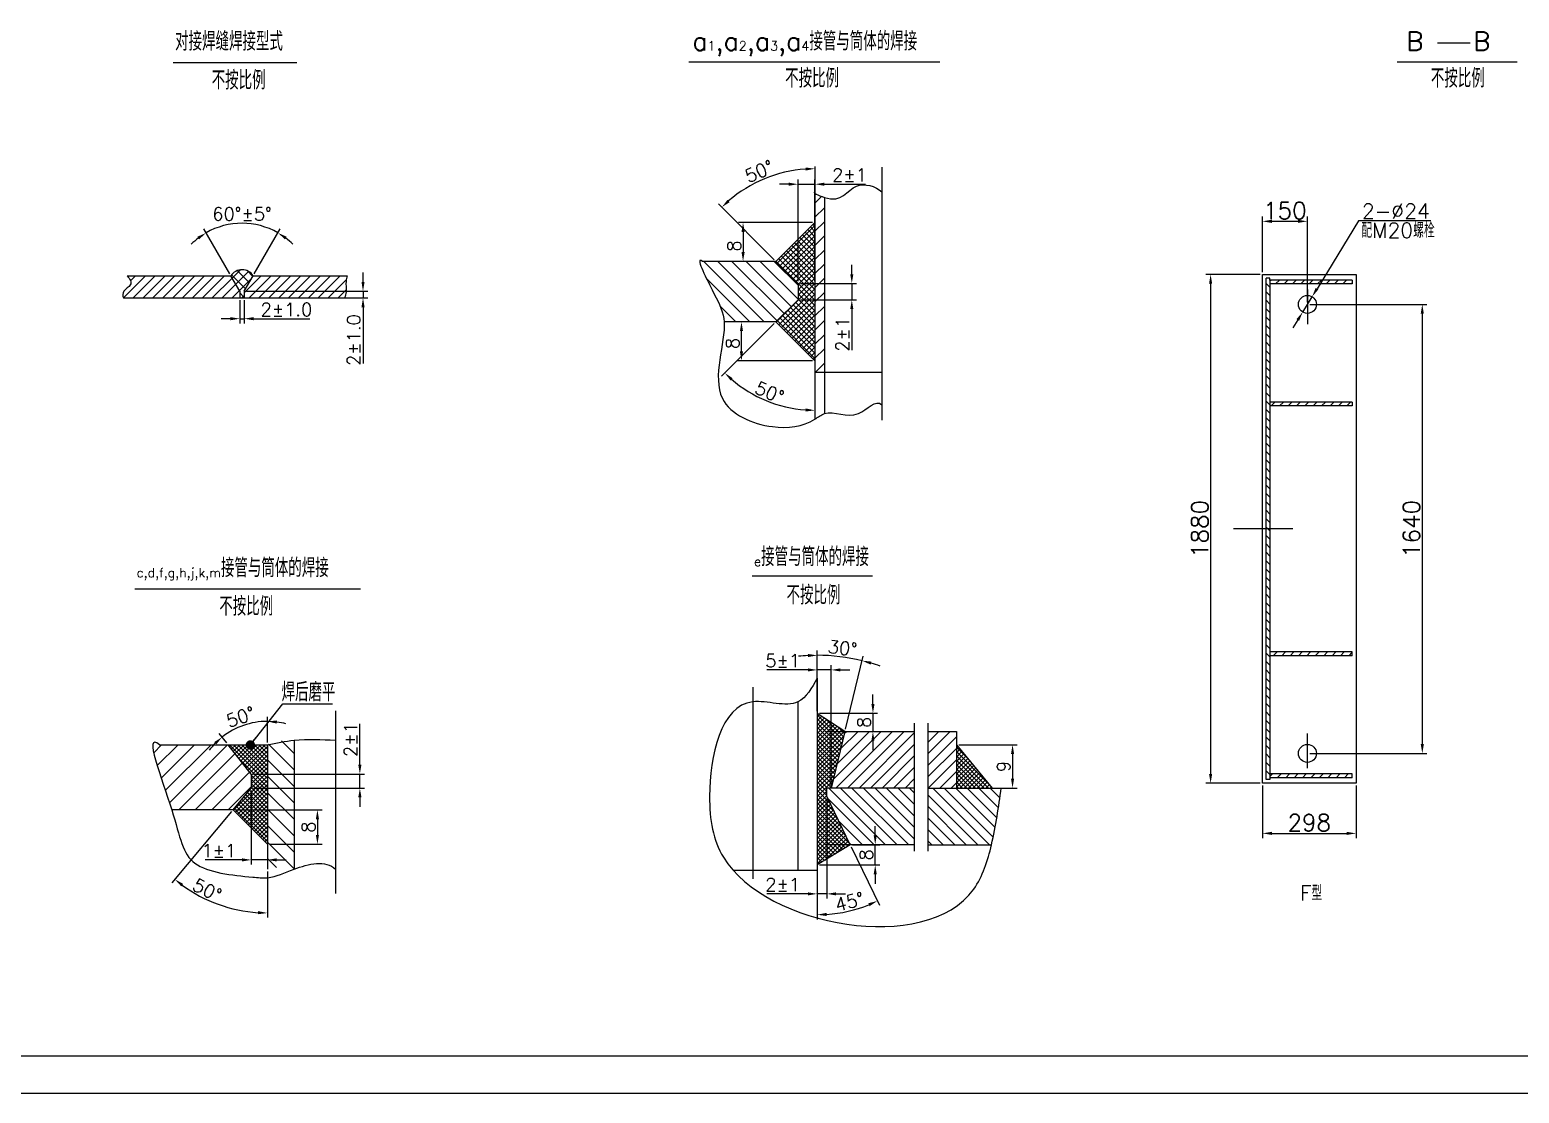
# Model space of a CAD drawing. Header units: millimetres. Extents: x 1189 to 3591, y 347 to 2928.
# Drawn here: x 2879.5 to 3277.5, y 347 to 631.2 of the extents above; entities that cross this region are included whole.
import ezdxf

# ---------------------------------------------------------------- set-up
doc = ezdxf.new("R2010")
doc.units = ezdxf.units.MM
doc.linetypes.add('ACAD_ISO04W100', pattern=[30, 24, -3, 0, -3])
doc.styles.get("Standard").update_dxf_attribs({"font": 'txt', "bigfont": 'gbcbig.shx'})
doc.dimstyles.new('ISO-25', dxfattribs={"dimtxt": 2.5, "dimasz": 2.5, "dimexe": 1.25, "dimexo": 0.625, "dimtad": 1, "dimtxsty": 'Standard', "dimcen": 2.5, "dimadec": 0, "dimazin": 0, "dimtfac": 1, "dimtmove": 0, "dimatfit": 3, "dimfxl": 0, "dimarcsym": 0})
doc.dimstyles.new('ISO-25$3', dxfattribs={"dimtxt": 2.5, "dimasz": 2.5, "dimexe": 1.25, "dimexo": 0, "dimtad": 1, "dimtih": 1, "dimtoh": 1, "dimtxsty": 'Standard', "dimcen": 2.5, "dimadec": 0, "dimazin": 0, "dimtfac": 1, "dimtmove": 0, "dimatfit": 3, "dimfxl": 0, "dimarcsym": 0})
doc.dimstyles.new('ISO-25$7', dxfattribs={"dimtxt": 2.5, "dimasz": 2.5, "dimexe": 1.25, "dimexo": 0, "dimtad": 1, "dimtxsty": 'Standard', "dimcen": 2.5, "dimadec": 0, "dimazin": 0, "dimtfac": 1, "dimtmove": 0, "dimatfit": 3, "dimldrblk": 'DOT', "dimfxl": 0, "dimarcsym": 0})
pattern_1 = [(45, (836.3159, 233.8747), (-1.3200976, 1.3200976), [])]

# ---------------------------------------------------------------- blocks, each defined once
blk = doc.blocks.new('*D96')
at = {"color": 0, "lineweight": -2}
for p, q in [((2932.96, 565.98), (2926.01, 578.02)), ((2939.51, 565.98), (2946.47, 578.02))]:
    blk.add_line(p, q, dxfattribs=at)
for start, end in [(60, 120), (127.4602, 134.9205), (45.0795, 52.5398)]:
    blk.add_arc((2936.24, 560.3), 19.21, start, end, dxfattribs=at)
at = {"color": 0}
for points in [[(2924.32, 575.9), (2924.78, 575.21), (2926.63, 576.94)], [(2947.69, 575.21), (2948.15, 575.9), (2945.84, 576.94)]]:
    blk.add_solid(points, dxfattribs=at)
at = {"layer": 'Defpoints', "color": 0}
for p in [(2939.57, 579.22), (2933.27, 565.44), (2939.2, 565.44), (2935.65, 561.32), (2936.83, 561.32)]:
    blk.add_point(p, dxfattribs=at)
at = {"color": 0, "insert": (2936.24, 581.99), "char_height": 3.5, "attachment_point": 5}
blk.add_mtext('60%%D±5%%D', dxfattribs=at)
blk = doc.blocks.new('*D97')
at = {"color": 0, "lineweight": -2}
for p, q in [((2935.65, 558.93), (2935.65, 552.75)), ((2936.83, 558.93), (2936.83, 552.75)), ((2933.15, 554), (2930.65, 554)), ((2935.65, 554), (2936.83, 554)), ((2939.33, 554), (2954.37, 554))]:
    blk.add_line(p, q, dxfattribs=at)
at = {"color": 0}
for points in [[(2933.15, 554.42), (2933.15, 553.58), (2935.65, 554)], [(2939.33, 554.42), (2939.33, 553.58), (2936.83, 554)]]:
    blk.add_solid(points, dxfattribs=at)
at = {"layer": 'Defpoints', "color": 0}
for p in [(2935.65, 559.56), (2936.83, 559.56), (2936.83, 554)]:
    blk.add_point(p, dxfattribs=at)
at = {"color": 0, "insert": (2948.1, 556.47), "char_height": 3.5, "attachment_point": 5}
blk.add_mtext('2±1.0', dxfattribs=at)
blk = doc.blocks.new('*D98')
at = {"color": 0, "lineweight": -2}
for p, q in [((2968.56, 563.82), (2968.56, 566.32)), ((2937.45, 561.32), (2969.81, 561.32)), ((2968.56, 561.32), (2968.56, 559.56)), ((2937.45, 559.56), (2969.81, 559.56)), ((2968.56, 557.06), (2968.56, 542.01))]:
    blk.add_line(p, q, dxfattribs=at)
at = {"color": 0}
for points in [[(2968.15, 563.82), (2968.98, 563.82), (2968.56, 561.32)], [(2968.15, 557.06), (2968.98, 557.06), (2968.56, 559.56)]]:
    blk.add_solid(points, dxfattribs=at)
at = {"layer": 'Defpoints', "color": 0}
for p in [(2936.83, 561.32), (2936.83, 559.56), (2968.56, 559.56)]:
    blk.add_point(p, dxfattribs=at)
at = {"color": 0, "insert": (2966.09, 548.28), "char_height": 3.5, "attachment_point": 5, "rotation": 90}
blk.add_mtext('2±1.0', dxfattribs=at)
blk = doc.blocks.new('*D100')
at = {"color": 0, "lineweight": -2}
for p, q in [((2943.03, 440.76), (2943.03, 447.62)), ((2932.17, 440.63), (2930.17, 443.18))]:
    blk.add_line(p, q, dxfattribs=at)
for start, end in [(90, 128.0896), (75.3707, 82.6854), (135.4043, 142.7189)]:
    blk.add_arc((2943.03, 426.78), 19.6, start, end, dxfattribs=at)
at = {"color": 0}
for points in [[(2945.5, 445.8), (2945.55, 446.63), (2943.03, 446.37)], [(2928.8, 440.85), (2929.35, 440.22), (2930.94, 442.2)]]:
    blk.add_solid(points, dxfattribs=at)
at = {"layer": 'Defpoints', "color": 0}
for p in [(2938.72, 445.89), (2932.56, 440.14), (2943.03, 440.14), (2938.71, 432.29), (2943.03, 406.87)]:
    blk.add_point(p, dxfattribs=at)
at = {"color": 0, "insert": (2935.86, 447.55), "char_height": 3.5, "attachment_point": 5, "rotation": 19.0448}
blk.add_mtext('50%%D', dxfattribs=at)
blk = doc.blocks.new('*D101')
at = {"color": 0, "lineweight": -2}
for p, q in [((2933.43, 422.26), (2917.48, 403.22)), ((2943.03, 406.25), (2943.03, 393.93))]:
    blk.add_line(p, q, dxfattribs=at)
blk.add_arc((2943.03, 433.73), 38.55, 233.7822, 266.2832, dxfattribs=at)
at = {"color": 0}
for points in [[(2920, 402.3), (2920.51, 402.96), (2918.29, 404.17)], [(2940.54, 395.68), (2940.52, 394.85), (2943.03, 395.18)]]:
    blk.add_solid(points, dxfattribs=at)
at = {"layer": 'Defpoints', "color": 0}
for p in [(2943.03, 440.14), (2938.71, 428.57), (2933.83, 422.74), (2943.03, 406.87), (2934.15, 396.22)]:
    blk.add_point(p, dxfattribs=at)
at = {"color": 0, "insert": (2926.94, 401.33), "char_height": 3.5, "attachment_point": 5, "rotation": 333.5886}
blk.add_mtext('50%%D', dxfattribs=at)
blk = doc.blocks.new('*D102')
at = {"color": 0, "lineweight": -2}
for p, q in [((2934.46, 422.74), (2957.63, 422.74)), ((2956.38, 420.24), (2956.38, 416.04)), ((2943.65, 413.54), (2957.63, 413.54))]:
    blk.add_line(p, q, dxfattribs=at)
at = {"color": 0}
for points in [[(2955.96, 420.24), (2956.79, 420.24), (2956.38, 422.74)], [(2955.96, 416.04), (2956.79, 416.04), (2956.38, 413.54)]]:
    blk.add_solid(points, dxfattribs=at)
at = {"layer": 'Defpoints', "color": 0}
for p in [(2933.83, 422.74), (2943.03, 413.54), (2956.38, 413.54)]:
    blk.add_point(p, dxfattribs=at)
at = {"color": 0, "insert": (2954, 418.14), "char_height": 3.5, "attachment_point": 5, "rotation": 90}
blk.add_mtext('8', dxfattribs=at)
blk = doc.blocks.new('*D103')
at = {"color": 0, "lineweight": -2}
for p, q in [((2967.72, 434.79), (2967.72, 445.76)), ((2939.33, 432.29), (2968.97, 432.29)), ((2967.72, 428.57), (2967.72, 432.29)), ((2939.33, 428.57), (2968.97, 428.57)), ((2967.72, 426.07), (2967.72, 423.57))]:
    blk.add_line(p, q, dxfattribs=at)
at = {"color": 0}
for points in [[(2967.3, 434.79), (2968.14, 434.79), (2967.72, 432.29)], [(2967.3, 426.07), (2968.14, 426.07), (2967.72, 428.57)]]:
    blk.add_solid(points, dxfattribs=at)
at = {"layer": 'Defpoints', "color": 0}
for p in [(2938.71, 432.29), (2938.71, 428.57), (2967.72, 428.57)]:
    blk.add_point(p, dxfattribs=at)
at = {"color": 0, "insert": (2965.25, 441.52), "char_height": 3.5, "attachment_point": 5, "rotation": 90}
blk.add_mtext('2±1', dxfattribs=at)
blk = doc.blocks.new('*D99')
at = {"color": 0, "lineweight": -2}
for p, q in [((2938.71, 427.94), (2938.71, 408.12)), ((2943.03, 427.94), (2943.03, 408.12)), ((2936.21, 409.37), (2926.41, 409.37)), ((2943.03, 409.37), (2938.71, 409.37)), ((2945.53, 409.37), (2948.03, 409.37))]:
    blk.add_line(p, q, dxfattribs=at)
at = {"color": 0}
for points in [[(2936.21, 409.79), (2936.21, 408.95), (2938.71, 409.37)], [(2945.53, 409.79), (2945.53, 408.95), (2943.03, 409.37)]]:
    blk.add_solid(points, dxfattribs=at)
at = {"layer": 'Defpoints', "color": 0}
for p in [(2938.71, 428.57), (2943.03, 428.57), (2943.03, 409.37)]:
    blk.add_point(p, dxfattribs=at)
at = {"color": 0, "insert": (2930.06, 411.84), "char_height": 3.5, "attachment_point": 5}
blk.add_mtext('1±1', dxfattribs=at)
blk = doc.blocks.new('*D104')
at = {"color": 0, "lineweight": -2}
for p, q in [((3089.92, 458.55), (3089.92, 465.29)), ((3097.45, 444.31), (3102.19, 463.82))]:
    blk.add_line(p, q, dxfattribs=at)
for start, end in [(92.8254, 95.6509), (76.3325, 90), (70.6816, 73.5071)]:
    blk.add_arc((3089.92, 413.34), 50.7, start, end, dxfattribs=at)
at = {"color": 0}
for points in [[(3087.41, 464.4), (3087.43, 463.56), (3089.92, 464.04)], [(3104.2, 461.55), (3104.42, 462.36), (3101.9, 462.61)]]:
    blk.add_solid(points, dxfattribs=at)
at = {"layer": 'Defpoints', "color": 0}
for p in [(3093.95, 463.88), (3089.92, 457.93), (3097.3, 443.7), (3093.62, 428.56), (3089.92, 406.57)]:
    blk.add_point(p, dxfattribs=at)
at = {"color": 0, "insert": (3096.68, 465.98), "char_height": 3.5, "attachment_point": 5, "rotation": 352.6799}
blk.add_mtext('30%%D', dxfattribs=at)
blk = doc.blocks.new('*D105')
at = {"color": 0, "lineweight": -2}
for p, q in [((3087.42, 460.14), (3076.45, 460.14)), ((3089.92, 449.16), (3089.92, 461.39)), ((3093.62, 460.14), (3089.92, 460.14)), ((3093.62, 429.18), (3093.62, 461.39)), ((3096.12, 460.14), (3098.62, 460.14))]:
    blk.add_line(p, q, dxfattribs=at)
at = {"color": 0}
for points in [[(3087.42, 460.56), (3087.42, 459.72), (3089.92, 460.14)], [(3096.12, 460.56), (3096.12, 459.72), (3093.62, 460.14)]]:
    blk.add_solid(points, dxfattribs=at)
at = {"layer": 'Defpoints', "color": 0}
for p in [(3093.62, 460.14), (3089.92, 448.54), (3093.62, 428.56)]:
    blk.add_point(p, dxfattribs=at)
at = {"color": 0, "insert": (3080.69, 462.61), "char_height": 3.5, "attachment_point": 5}
blk.add_mtext('5±1', dxfattribs=at)
blk = doc.blocks.new('*D106')
at = {"color": 0, "lineweight": -2}
for p, q in [((3104.8, 451.04), (3104.8, 453.54)), ((3090.54, 448.54), (3106.05, 448.54)), ((3104.8, 448.54), (3104.8, 443.7)), ((3097.93, 443.7), (3106.05, 443.7)), ((3104.8, 441.2), (3104.8, 438.7))]:
    blk.add_line(p, q, dxfattribs=at)
at = {"color": 0}
for points in [[(3104.38, 451.04), (3105.22, 451.04), (3104.8, 448.54)], [(3104.38, 441.2), (3105.22, 441.2), (3104.8, 443.7)]]:
    blk.add_solid(points, dxfattribs=at)
at = {"layer": 'Defpoints', "color": 0}
for p in [(3089.92, 448.54), (3097.3, 443.7), (3104.8, 443.7)]:
    blk.add_point(p, dxfattribs=at)
at = {"color": 0, "insert": (3102.43, 446.12), "char_height": 3.5, "attachment_point": 5, "rotation": 90}
blk.add_mtext('8', dxfattribs=at)
blk = doc.blocks.new('*D107')
at = {"color": 0, "lineweight": -2}
for p, q in [((3105.41, 415.91), (3105.41, 418.41)), ((3099.37, 413.41), (3106.66, 413.41)), ((3105.41, 408.01), (3105.41, 413.41)), ((3090.54, 408.01), (3106.66, 408.01)), ((3105.41, 405.51), (3105.41, 403.01))]:
    blk.add_line(p, q, dxfattribs=at)
at = {"color": 0}
for points in [[(3105, 415.91), (3105.83, 415.91), (3105.41, 413.41)], [(3105, 405.51), (3105.83, 405.51), (3105.41, 408.01)]]:
    blk.add_solid(points, dxfattribs=at)
at = {"layer": 'Defpoints', "color": 0}
for p in [(3098.75, 413.41), (3105.41, 413.41), (3089.92, 408.01)]:
    blk.add_point(p, dxfattribs=at)
at = {"color": 0, "insert": (3103.04, 410.71), "char_height": 3.5, "attachment_point": 5, "rotation": 90}
blk.add_mtext('8', dxfattribs=at)
blk = doc.blocks.new('*D108')
at = {"color": 0, "lineweight": -2}
for p, q in [((3127.73, 440.14), (3143.36, 440.14)), ((3142.11, 437.64), (3142.11, 431.06)), ((3137.26, 428.56), (3143.36, 428.56))]:
    blk.add_line(p, q, dxfattribs=at)
at = {"color": 0}
for points in [[(3141.69, 437.64), (3142.52, 437.64), (3142.11, 440.14)], [(3141.69, 431.06), (3142.52, 431.06), (3142.11, 428.56)]]:
    blk.add_solid(points, dxfattribs=at)
at = {"layer": 'Defpoints', "color": 0}
for p in [(3127.1, 440.14), (3136.63, 428.56), (3142.11, 428.56)]:
    blk.add_point(p, dxfattribs=at)
at = {"color": 0, "insert": (3139.73, 434.35), "char_height": 3.5, "attachment_point": 5, "rotation": 90}
blk.add_mtext('9', dxfattribs=at)
blk = doc.blocks.new('*D109')
at = {"color": 0, "lineweight": -2}
for p, q in [((3099.02, 412.85), (3106.54, 397.27)), ((3089.92, 405.95), (3089.92, 393.46))]:
    blk.add_line(p, q, dxfattribs=at)
blk.add_arc((3089.92, 431.69), 36.98, 273.8741, 291.8941, dxfattribs=at)
at = {"color": 0}
for points in [[(3103.54, 397.76), (3103.88, 397), (3105.99, 398.39)], [(3092.43, 394.38), (3092.4, 395.21), (3089.92, 394.71)]]:
    blk.add_solid(points, dxfattribs=at)
at = {"layer": 'Defpoints', "color": 0}
for p in [(3089.92, 457.93), (3092.46, 426.42), (3098.75, 413.41), (3089.92, 406.57), (3095.44, 395.13)]:
    blk.add_point(p, dxfattribs=at)
at = {"color": 0, "insert": (3098.55, 398.18), "char_height": 3.5, "attachment_point": 5, "rotation": 14.4415}
blk.add_mtext('45%%D', dxfattribs=at)
blk = doc.blocks.new('*D110')
at = {"color": 0, "lineweight": -2}
for p, q in [((3089.92, 425.8), (3089.92, 399.04)), ((3092.46, 425.8), (3092.46, 399.04)), ((3087.42, 400.29), (3076.45, 400.29)), ((3092.46, 400.29), (3089.92, 400.29)), ((3094.96, 400.29), (3097.46, 400.29))]:
    blk.add_line(p, q, dxfattribs=at)
at = {"color": 0}
for points in [[(3087.42, 400.71), (3087.42, 399.88), (3089.92, 400.29)], [(3094.96, 400.71), (3094.96, 399.88), (3092.46, 400.29)]]:
    blk.add_solid(points, dxfattribs=at)
at = {"layer": 'Defpoints', "color": 0}
for p in [(3089.92, 426.42), (3092.46, 426.42), (3089.92, 400.29)]:
    blk.add_point(p, dxfattribs=at)
at = {"color": 0, "insert": (3080.69, 402.76), "char_height": 3.5, "attachment_point": 5}
blk.add_mtext('2±1', dxfattribs=at)
blk = doc.blocks.new('*D111')
at = {"color": 0, "lineweight": -2}
blk.add_line((3078.45, 569.73), (3063.53, 584.66), dxfattribs=at)
blk.add_arc((3089.31, 558.87), 35.21, 94.0688, 130.9312, dxfattribs=at)
at = {"color": 0}
for points in [[(3086.8, 594.41), (3086.83, 593.58), (3089.31, 594.08)], [(3066.53, 585.17), (3065.96, 585.78), (3064.41, 583.77)]]:
    blk.add_solid(points, dxfattribs=at)
at = {"layer": 'Defpoints', "color": 0}
for p in [(3089.31, 594.63), (3080.2, 592.88), (3078.89, 569.29), (3084.8, 563.39), (3089.31, 527.15)]:
    blk.add_point(p, dxfattribs=at)
at = {"color": 0, "insert": (3074.42, 593.38), "char_height": 3.5, "attachment_point": 5, "rotation": 23.3425}
blk.add_mtext('50%%D', dxfattribs=at)
blk = doc.blocks.new('*D112')
at = {"color": 0, "lineweight": -2}
blk.add_line((3078.45, 552.73), (3064.33, 538.61), dxfattribs=at)
blk.add_arc((3089.31, 563.59), 34.07, 229.2046, 265.7954, dxfattribs=at)
at = {"color": 0}
for points in [[(3066.76, 537.49), (3067.33, 538.1), (3065.22, 539.49)], [(3086.83, 530.02), (3086.8, 529.19), (3089.31, 529.51)]]:
    blk.add_solid(points, dxfattribs=at)
at = {"layer": 'Defpoints', "color": 0}
for p in [(3089.31, 594.63), (3084.8, 559.07), (3078.89, 553.17), (3072.27, 534.08), (3089.31, 527.15)]:
    blk.add_point(p, dxfattribs=at)
at = {"color": 0, "insert": (3077.18, 534.3), "char_height": 3.5, "attachment_point": 5, "rotation": 337.5}
blk.add_mtext('50%%D', dxfattribs=at)
blk = doc.blocks.new('*D113')
at = {"color": 0, "lineweight": -2}
for p, q in [((3078.27, 553.17), (3068.43, 553.17)), ((3069.68, 545.25), (3069.68, 550.67)), ((3088.69, 542.75), (3068.43, 542.75))]:
    blk.add_line(p, q, dxfattribs=at)
at = {"color": 0}
for points in [[(3069.26, 550.67), (3070.1, 550.67), (3069.68, 553.17)], [(3069.26, 545.25), (3070.1, 545.25), (3069.68, 542.75)]]:
    blk.add_solid(points, dxfattribs=at)
at = {"layer": 'Defpoints', "color": 0}
for p in [(3069.68, 553.17), (3078.89, 553.17), (3089.31, 542.75)]:
    blk.add_point(p, dxfattribs=at)
at = {"color": 0, "insert": (3067.3, 547.39), "char_height": 3.5, "attachment_point": 5, "rotation": 90}
blk.add_mtext('8', dxfattribs=at)
blk = doc.blocks.new('*D114')
at = {"color": 0, "lineweight": -2}
for p, q in [((3088.69, 579.71), (3068.85, 579.71)), ((3070.1, 577.21), (3070.1, 571.79)), ((3078.27, 569.29), (3068.85, 569.29))]:
    blk.add_line(p, q, dxfattribs=at)
at = {"color": 0}
for points in [[(3069.69, 577.21), (3070.52, 577.21), (3070.1, 579.71)], [(3069.69, 571.79), (3070.52, 571.79), (3070.1, 569.29)]]:
    blk.add_solid(points, dxfattribs=at)
at = {"layer": 'Defpoints', "color": 0}
for p in [(3089.31, 579.71), (3070.1, 569.29), (3078.89, 569.29)]:
    blk.add_point(p, dxfattribs=at)
at = {"color": 0, "insert": (3067.73, 573.42), "char_height": 3.5, "attachment_point": 5, "rotation": 90}
blk.add_mtext('8', dxfattribs=at)
blk = doc.blocks.new('*D115')
at = {"color": 0, "lineweight": -2}
for p, q in [((3082.3, 589.94), (3079.8, 589.94)), ((3084.8, 564.01), (3084.8, 591.19)), ((3084.8, 589.94), (3089.31, 589.94)), ((3089.31, 564.01), (3089.31, 591.19)), ((3091.81, 589.94), (3102.78, 589.94))]:
    blk.add_line(p, q, dxfattribs=at)
at = {"color": 0}
for points in [[(3082.3, 590.36), (3082.3, 589.52), (3084.8, 589.94)], [(3091.81, 590.36), (3091.81, 589.52), (3089.31, 589.94)]]:
    blk.add_solid(points, dxfattribs=at)
at = {"layer": 'Defpoints', "color": 0}
for p in [(3089.31, 589.94), (3084.8, 563.39), (3089.31, 563.39)]:
    blk.add_point(p, dxfattribs=at)
at = {"color": 0, "insert": (3098.54, 592.41), "char_height": 3.5, "attachment_point": 5}
blk.add_mtext('2±1', dxfattribs=at)
blk = doc.blocks.new('*D116')
at = {"color": 0, "lineweight": -2}
for p, q in [((3099.16, 565.89), (3099.16, 568.39)), ((3085.42, 563.39), (3100.41, 563.39)), ((3099.16, 563.39), (3099.16, 559.07)), ((3085.42, 559.07), (3100.41, 559.07)), ((3099.16, 556.57), (3099.16, 545.61))]:
    blk.add_line(p, q, dxfattribs=at)
at = {"color": 0}
for points in [[(3098.74, 565.89), (3099.57, 565.89), (3099.16, 563.39)], [(3098.74, 556.57), (3099.57, 556.57), (3099.16, 559.07)]]:
    blk.add_solid(points, dxfattribs=at)
at = {"layer": 'Defpoints', "color": 0}
for p in [(3084.8, 563.39), (3084.8, 559.07), (3099.16, 559.07)]:
    blk.add_point(p, dxfattribs=at)
at = {"color": 0, "insert": (3096.68, 549.84), "char_height": 3.5, "attachment_point": 5, "rotation": 90}
blk.add_mtext('2±1', dxfattribs=at)
blk = doc.blocks.new('*D117')
at = {"color": 0, "lineweight": -2}
for p, q in [((3234.56, 580.13), (3223.45, 562.01)), ((3253.85, 580.13), (3234.56, 580.13)), ((3219.63, 555.79), (3222.14, 559.88)), ((3218.32, 553.66), (3217.02, 551.52))]:
    blk.add_line(p, q, dxfattribs=at)
at = {"color": 0}
for points in [[(3223.09, 562.23), (3223.8, 561.79), (3222.14, 559.88)], [(3217.97, 553.87), (3218.68, 553.44), (3219.63, 555.79)]]:
    blk.add_solid(points, dxfattribs=at)
at = {"layer": 'Defpoints', "color": 0}
for p in [(3222.14, 559.88), (3219.63, 555.79)]:
    blk.add_point(p, dxfattribs=at)
at = {"color": 0, "insert": (3244.51, 582.75), "char_height": 4, "attachment_point": 5}
blk.add_mtext('2-%%c24', dxfattribs=at)
blk = doc.blocks.new('*D118')
at = {"color": 0, "lineweight": -2}
for p, q in [((3208.26, 565.83), (3193.77, 565.83)), ((3195.02, 563.33), (3195.02, 432.33)), ((3208.26, 429.83), (3193.77, 429.83))]:
    blk.add_line(p, q, dxfattribs=at)
at = {"color": 0}
for points in [[(3194.6, 563.33), (3195.44, 563.33), (3195.02, 565.83)], [(3194.6, 432.33), (3195.44, 432.33), (3195.02, 429.83)]]:
    blk.add_solid(points, dxfattribs=at)
at = {"layer": 'Defpoints', "color": 0}
for p in [(3208.88, 565.83), (3195.02, 429.83), (3208.88, 429.83)]:
    blk.add_point(p, dxfattribs=at)
at = {"color": 0, "insert": (3192.14, 497.83), "char_height": 4.5, "attachment_point": 5, "rotation": 90}
blk.add_mtext('1880', dxfattribs=at)
blk = doc.blocks.new('*D119')
at = {"color": 0, "lineweight": -2}
for p, q in [((3221.51, 557.83), (3252.83, 557.83)), ((3251.58, 555.33), (3251.58, 440.33)), ((3221.51, 437.83), (3252.83, 437.83))]:
    blk.add_line(p, q, dxfattribs=at)
at = {"color": 0}
for points in [[(3251.16, 555.33), (3252, 555.33), (3251.58, 557.83)], [(3251.16, 440.33), (3252, 440.33), (3251.58, 437.83)]]:
    blk.add_solid(points, dxfattribs=at)
at = {"layer": 'Defpoints', "color": 0}
for p in [(3220.88, 557.83), (3220.88, 437.83), (3251.58, 437.83)]:
    blk.add_point(p, dxfattribs=at)
at = {"color": 0, "insert": (3248.7, 497.83), "char_height": 4.5, "attachment_point": 5, "rotation": 90}
blk.add_mtext('1640', dxfattribs=at)
blk = doc.blocks.new('*D122')
at = {"color": 0, "lineweight": -2}
for p, q in [((3208.88, 429.21), (3208.88, 415.21)), ((3233.88, 429.21), (3233.88, 415.21)), ((3211.38, 416.46), (3231.38, 416.46))]:
    blk.add_line(p, q, dxfattribs=at)
at = {"color": 0}
for points in [[(3211.38, 416.87), (3211.38, 416.04), (3208.88, 416.46)], [(3231.38, 416.87), (3231.38, 416.04), (3233.88, 416.46)]]:
    blk.add_solid(points, dxfattribs=at)
at = {"layer": 'Defpoints', "color": 0}
for p in [(3208.88, 429.83), (3233.88, 429.83), (3233.88, 416.46)]:
    blk.add_point(p, dxfattribs=at)
at = {"color": 0, "insert": (3221.38, 419.33), "char_height": 4.5, "attachment_point": 5}
blk.add_mtext('298', dxfattribs=at)
blk = doc.blocks.new('*D123')
at = {"color": 0, "lineweight": -2}
for p, q in [((3208.88, 566.46), (3208.88, 581.27)), ((3220.88, 558.46), (3220.88, 581.27)), ((3218.38, 580.02), (3211.38, 580.02))]:
    blk.add_line(p, q, dxfattribs=at)
at = {"color": 0}
for points in [[(3211.38, 580.44), (3211.38, 579.6), (3208.88, 580.02)], [(3218.38, 580.44), (3218.38, 579.6), (3220.88, 580.02)]]:
    blk.add_solid(points, dxfattribs=at)
at = {"layer": 'Defpoints', "color": 0}
for p in [(3208.88, 580.02), (3208.88, 565.83), (3220.88, 557.83)]:
    blk.add_point(p, dxfattribs=at)
at = {"color": 0, "insert": (3214.88, 582.89), "char_height": 4.5, "attachment_point": 5}
blk.add_mtext('150', dxfattribs=at)

msp = doc.modelspace()

# ---------------------------------------------------------------- hatches: boundary and pattern name
h = msp.add_hatch()
h.set_pattern_fill('ANSI31', scale=0.84, style=0)
h.set_pattern_definition([(45, (1527.789, 222.7813), (-1.885854, 1.885854), [])])
edge = h.paths.add_edge_path()
edge.add_line((3089.311, 539.755), (3091.831, 539.755))
edge.add_line((3091.831, 539.755), (3091.831, 586.408))
edge.add_spline(control_points=[(3091.831, 586.408), (3090.885, 586.711), (3089.793, 587.207), (3089.311, 587.513)], knot_values=[2.6309799, 2.6309799, 2.6309799, 2.6309799, 6.8230583, 6.8230583, 6.8230583, 6.8230583], degree=3, periodic=0)
edge.add_line((3089.311, 587.513), (3089.311, 539.755))
h = msp.add_hatch()
h.set_pattern_fill('ANSI31', scale=0.315, angle=90, style=0)
h.set_pattern_definition([(135, (1308.4855, 317.1774), (-0.70719517, -0.70719517), [])])
h.paths.add_polyline_path([(3089.311, 579.712), (3078.892, 569.293), (3084.795, 563.389), (3084.795, 559.073), (3078.892, 553.169), (3089.311, 542.75)])
h = msp.add_hatch()
h.set_pattern_fill('ANSI31', scale=0.315, style=0)
h.set_pattern_definition([(45, (1308.4855, 317.1774), (-0.70719517, 0.70719517), [])])
h.paths.add_polyline_path([(3089.311, 579.712), (3078.892, 569.293), (3084.795, 563.389), (3084.795, 559.073), (3078.892, 553.169), (3089.311, 542.75)])
h = msp.add_hatch()
h.set_pattern_fill('ANSI31', scale=0.84, angle=90, style=0)
h.set_pattern_definition([(135, (1527.789, 222.7813), (-1.885854, -1.885854), [])])
edge = h.paths.add_edge_path()
edge.add_line((3084.795, 563.389), (3078.892, 569.293))
edge.add_line((3078.892, 569.293), (3059.282, 569.293))
edge.add_spline(control_points=[(3059.282, 569.293), (3057.176, 570.944), (3063.109, 559.131), (3065.017, 555.58), (3065.066, 553.169)], knot_values=[0, 0, 0, 0, 19.1151507, 40.7915691, 40.7915691, 40.7915691, 40.7915691], degree=3, periodic=0)
edge.add_line((3065.066, 553.169), (3078.892, 553.169))
edge.add_line((3078.892, 553.169), (3084.795, 559.073))
edge.add_line((3084.795, 559.073), (3084.795, 563.389))
h = msp.add_hatch()
h.set_pattern_fill('ANSI31', scale=0.588, style=0)
h.set_pattern_definition(pattern_1)
edge = h.paths.add_edge_path()
edge.add_line((2935.649, 559.555), (2935.649, 561.319))
edge.add_line((2935.649, 561.319), (2933.273, 565.435))
edge.add_line((2933.273, 565.435), (2905.554, 565.435))
edge.add_spline(control_points=[(2905.554, 565.435), (2906.314, 564.568), (2907.175, 563.05), (2904.313, 561.553), (2904.337, 560.214), (2904.546, 559.555)], knot_values=[2.5090693, 2.5090693, 2.5090693, 2.5090693, 7.3671945, 11.4669352, 14.9006305, 14.9006305, 14.9006305, 14.9006305], degree=3, periodic=0)
edge.add_line((2904.546, 559.555), (2935.649, 559.555))
h = msp.add_hatch()
h.set_pattern_fill('ANSI31', scale=0.588, angle=90, style=0)
h.set_pattern_definition([(135, (836.3159, 233.8747), (-1.3200976, -1.3200976), [])])
h.paths.add_polyline_path([(2939.202, 565.435, 0.560521), (2933.273, 565.435), (2935.649, 561.319), (2935.649, 559.555), (2936.825, 559.555), (2936.825, 561.319)])
h = msp.add_hatch()
h.set_pattern_fill('ANSI31', scale=0.588, style=0)
h.set_pattern_definition(pattern_1)
h.paths.add_polyline_path([(2935.649, 561.319), (2935.649, 559.555), (2936.825, 559.555), (2936.825, 561.319), (2939.202, 565.435, 0.560521), (2933.273, 565.435)])
h = msp.add_hatch()
h.set_pattern_fill('ANSI31', scale=0.588, style=0)
h.set_pattern_definition([(45, (2452.6338, 229.8363), (-1.3200976, 1.3200976), [])])
edge = h.paths.add_edge_path()
edge.add_line((2939.202, 565.435), (2936.825, 561.319))
edge.add_line((2936.825, 561.319), (2936.825, 559.555))
edge.add_line((2936.825, 559.555), (2963.625, 559.555))
edge.add_spline(control_points=[(2963.625, 559.555), (2963.835, 560.083), (2964.201, 561.494), (2963.858, 563.612), (2964.189, 564.965), (2964.364, 565.435)], knot_values=[8.7982922, 8.7982922, 8.7982922, 8.7982922, 11.7773686, 16.4970891, 19.1352928, 19.1352928, 19.1352928, 19.1352928], degree=3, periodic=0)
edge.add_line((2964.364, 565.435), (2939.202, 565.435))
h = msp.add_hatch()
h.set_pattern_fill('ANSI31', scale=0.5, angle=90, style=0)
h.set_pattern_definition([(135, (4468.4078, -6143.8887), (-1.122532, -1.122532), [])])
h.paths.add_polyline_path([(3210.885, 497.832), (3209.885, 497.832), (3209.885, 430.832), (3210.885, 430.832)])
h.paths.add_polyline_path([(3209.885, 497.832), (3210.885, 497.832), (3210.885, 564.332), (3210.885, 564.832), (3209.885, 564.832)])
h = msp.add_hatch()
h.set_pattern_fill('ANSI31', scale=0.5, angle=180, style=0)
h.set_pattern_definition([(225, (4468.4078, -6143.8887), (1.122532, -1.122532), [])])
h.paths.add_polyline_path([(3232.885, 431.332), (3232.885, 432.332), (3210.885, 432.332), (3210.885, 431.332)])
h.paths.add_polyline_path([(3210.885, 464.932), (3210.885, 463.932), (3232.885, 463.932), (3232.885, 464.932)])
h.paths.add_polyline_path([(3232.885, 530.732), (3232.885, 531.732), (3210.885, 531.732), (3210.885, 530.732)])
h.paths.add_polyline_path([(3232.885, 563.332), (3232.885, 564.332), (3210.885, 564.332), (3210.885, 563.332)])
h = msp.add_hatch()
h.set_pattern_fill('ANSI31', scale=0.25, style=0)
h.set_pattern_definition([(45, (-3060.1695, -573.6044), (-0.56126601, 0.56126601), [])])
h.paths.add_polyline_path([(3097.301, 443.703), (3089.918, 448.536), (3089.918, 408.01), (3098.745, 413.408), (3092.462, 426.423), (3092.462, 428.556), (3093.618, 428.556)])
h = msp.add_hatch()
h.set_pattern_fill('ANSI31', scale=0.25, angle=90, style=0)
h.set_pattern_definition([(135, (-3060.1695, -573.6044), (-0.56126601, -0.56126601), [])])
h.paths.add_polyline_path([(3089.918, 408.01), (3098.745, 413.408), (3092.462, 426.423), (3092.462, 428.556), (3093.618, 428.556), (3097.301, 443.703), (3089.918, 448.536)])
h = msp.add_hatch()
h.set_pattern_fill('ANSI31', scale=0.98, style=0)
h.set_pattern_definition([(45, (-3589.8906, -418.8877), (-2.2001627, 2.2001627), [])])
edge = h.paths.add_edge_path()
edge.add_line((2933.832, 422.742), (2938.706, 428.565))
edge.add_line((2938.706, 428.565), (2938.706, 432.293))
edge.add_line((2938.706, 432.293), (2932.558, 440.137))
edge.add_line((2932.558, 440.137), (2914.187, 440.137))
edge.add_spline(control_points=[(2914.187, 440.137), (2909.681, 443.945), (2914.779, 431.272), (2917.453, 422.742)], knot_values=[0, 0, 0, 0, 17.6986309, 17.6986309, 17.6986309, 17.6986309], degree=3, periodic=0)
edge.add_line((2917.453, 422.742), (2933.832, 422.742))
h = msp.add_hatch()
h.set_pattern_fill('ANSI31', scale=0.686, style=0)
h.set_pattern_definition([(45, (1717.4607, 221.5769), (-1.540114, 1.540114), [])])
h.paths.add_polyline_path([(3115.842, 428.556), (3115.842, 443.703), (3097.301, 443.703), (3093.618, 428.556)])
h.paths.add_polyline_path([(3127.102, 443.703), (3119.466, 443.703), (3119.466, 428.556), (3127.102, 428.556)])
h = msp.add_hatch()
h.set_pattern_fill('ANSI31', scale=0.25, style=0)
h.set_pattern_definition([(45, (-3589.89055, -418.88766), (-0.56126601, 0.56126601), [])])
h.paths.add_polyline_path([(2943.03, 440.137), (2932.558, 440.137), (2938.706, 432.293), (2938.706, 428.565), (2933.832, 422.742), (2943.03, 413.545)])
h = msp.add_hatch()
h.set_pattern_fill('ANSI31', scale=0.25, angle=90, style=0)
h.set_pattern_definition([(135, (-3589.89055, -418.88766), (-0.56126601, -0.56126601), [])])
h.paths.add_polyline_path([(2943.03, 440.137), (2932.558, 440.137), (2938.706, 432.293), (2938.706, 428.565), (2933.832, 422.742), (2943.03, 413.545)])
h = msp.add_hatch()
h.set_pattern_fill('ANSI31', scale=0.98, angle=90, style=0)
h.set_pattern_definition([(135, (1045.6185, 45.37), (-2.2001627, -2.2001627), [])])
edge = h.paths.add_edge_path()
edge.add_spline(control_points=[(2950.149, 441.347), (2947.685, 441.312), (2945.167, 441.245), (2943.03, 440.137)], knot_values=[0, 0, 0, 0, 10.3159277, 10.3159277, 10.3159277, 10.3159277], degree=3, periodic=0)
edge.add_line((2943.03, 440.137), (2943.03, 406.873))
edge.add_spline(control_points=[(2943.03, 406.873), (2944.892, 407.859), (2947.484, 406.844), (2950.149, 406.873)], knot_values=[81.1604051, 81.1604051, 81.1604051, 81.1604051, 91.3305509, 91.3305509, 91.3305509, 91.3305509], degree=3, periodic=0)
edge.add_line((2950.149, 406.873), (2950.149, 441.347))
h = msp.add_hatch()
h.set_pattern_fill('ANSI31', scale=0.25725, style=0)
h.set_pattern_definition([(45, (1717.4607, 221.5769), (-0.5775427, 0.5775427), [])])
h.paths.add_polyline_path([(3127.102, 440.139), (3127.102, 428.556), (3136.634, 428.556)])
h = msp.add_hatch()
h.set_pattern_fill('ANSI31', scale=0.25725, angle=90, style=0)
h.set_pattern_definition([(135, (1717.4607, 221.5769), (-0.5775427, -0.5775427), [])])
h.paths.add_polyline_path([(3127.102, 428.556), (3136.634, 428.556), (3127.102, 440.139)])
h = msp.add_hatch()
h.set_pattern_fill('ANSI31', scale=0.686, angle=90, style=0)
h.set_pattern_definition([(135, (-3060.1695, -573.6044), (-1.5401139, -1.5401139), [])])
h.paths.add_polyline_path([(3115.842, 413.408), (3115.842, 428.556), (3092.462, 428.556), (3092.462, 426.423), (3098.745, 413.408)])
edge = h.paths.add_edge_path()
edge.add_line((3119.466, 413.408), (3136.475, 413.408))
edge.add_spline(control_points=[(3136.475, 413.408), (3137.676, 418.5), (3138.391, 423.528), (3139.106, 428.556)], knot_values=[144.8515862, 144.8515862, 144.8515862, 144.8515862, 160.2261961, 160.2261961, 160.2261961, 160.2261961], degree=3, periodic=0)
edge.add_line((3139.106, 428.556), (3119.466, 428.556))
edge.add_line((3119.466, 428.556), (3119.466, 413.408))

# ---------------------------------------------------------------- linework, layer by layer
at = {"color": 7}
for p, q in [((3255.66, 627.764), (3264.343, 627.764)), ((2917.853, 622.463), (2950.852, 622.463)), ((3055.621, 622.657), (3122.683, 622.657)), ((3244.905, 622.657), (3276.947, 622.657)), ((3089.311, 594.63), (3089.311, 527.152)), ((3107.18, 594.515), (3107.18, 526.867)), ((3091.831, 586.408), (3091.831, 528.629)), ((3089.311, 579.712), (3078.892, 569.293)), ((3078.892, 569.293), (3059.282, 569.293)), ((3078.892, 569.293), (3084.795, 563.389)), ((2905.554, 565.435), (2933.273, 565.435)), ((2935.649, 561.319), (2933.273, 565.435)), ((2936.825, 561.319), (2939.202, 565.435)), ((2939.202, 565.435), (2964.364, 565.435)), ((3208.885, 429.832), (3208.885, 565.832)), ((3208.885, 565.832), (3233.885, 565.832)), ((3233.885, 565.832), (3233.885, 429.832)), ((2935.649, 561.319), (2935.649, 559.555)), ((2936.825, 561.319), (2936.825, 559.555)), ((3084.795, 563.389), (3084.795, 559.073)), ((3210.885, 564.832), (3209.885, 564.832)), ((3209.885, 430.832), (3209.885, 564.832)), ((3210.885, 564.332), (3210.885, 564.832)), ((3210.885, 564.332), (3210.885, 430.832)), ((3232.885, 564.332), (3210.885, 564.332)), ((3232.885, 564.332), (3210.885, 564.332)), ((3232.885, 563.332), (3210.885, 563.332)), ((3220.885, 561.825), (3220.885, 552.556)), ((3232.885, 564.332), (3232.885, 563.332)), ((2904.546, 559.555), (2963.625, 559.555)), ((3078.892, 553.169), (3084.795, 559.073)), ((3078.892, 553.169), (3065.066, 553.169)), ((3089.311, 542.75), (3078.892, 553.169)), ((3089.311, 539.755), (3107.18, 539.755)), ((3232.885, 531.732), (3210.885, 531.732)), ((3232.885, 530.732), (3210.885, 530.732)), ((3232.885, 531.732), (3232.885, 530.732)), ((2907.607, 481.843), (2967.862, 481.843)), ((3072.53, 485.296), (3104.691, 485.296)), ((3232.885, 464.932), (3210.885, 464.932)), ((3232.885, 463.932), (3210.885, 463.932)), ((3232.885, 463.932), (3232.885, 464.932)), ((3089.918, 457.928), (3089.918, 406.575)), ((3072.726, 455.543), (3072.726, 404.351)), ((3084.773, 451.608), (3084.773, 406.575)), ((2961.201, 449.167), (2961.201, 400.407)), ((3097.301, 443.703), (3089.918, 448.536)), ((3115.842, 445.935), (3115.842, 411.678)), ((3119.466, 445.935), (3119.466, 411.678)), ((3092.368, 443.703), (3115.842, 443.703)), ((3097.301, 443.703), (3093.618, 428.556)), ((3119.466, 443.703), (3127.102, 443.703)), ((3127.102, 443.703), (3127.102, 428.556)), ((3220.885, 433.84), (3220.885, 443.109)), ((2914.187, 440.137), (2943.03, 440.137)), ((2938.706, 432.293), (2932.558, 440.137)), ((2943.03, 440.137), (2943.03, 406.873)), ((2950.149, 441.347), (2950.149, 406.873)), ((3127.102, 440.139), (3136.634, 428.556)), ((2938.706, 432.293), (2938.706, 428.565)), ((3233.885, 429.832), (3208.885, 429.832)), ((3210.885, 430.832), (3209.885, 430.832)), ((3232.885, 432.332), (3210.885, 432.332)), ((3232.885, 431.332), (3210.885, 431.332)), ((3232.885, 431.332), (3232.885, 432.332)), ((2933.832, 422.742), (2938.706, 428.565)), ((3115.842, 428.556), (3092.462, 428.556)), ((3092.462, 426.423), (3092.462, 428.556)), ((3098.745, 413.408), (3092.462, 426.423)), ((3119.466, 428.556), (3139.106, 428.556)), ((2933.832, 422.742), (2917.453, 422.742)), ((2943.03, 413.545), (2933.832, 422.742)), ((3098.745, 413.408), (3089.918, 408.01)), ((3115.842, 413.408), (3092.065, 413.408)), ((3119.466, 413.408), (3136.475, 413.408)), ((3089.918, 406.575), (3067.514, 406.575)), ((3068.009, 406.042), (3068.009, 406.042)), ((2427.474, 357.037), (3581.449, 357.037)), ((2402.474, 347.015), (3591.474, 347.015))]:
    msp.add_line(p, q, dxfattribs=at)
at = {"color": 7, "linetype": 'ACAD_ISO04W100'}
msp.add_line((3216.994, 497.832), (3201.175, 497.832), dxfattribs=at)
at = {"color": 7}
for centre in [(3220.885, 557.832), (3220.885, 437.832)]:
    msp.add_circle(centre, 2.4, dxfattribs=at)
msp.add_arc((2936.237, 563.622), 3.475, 31.45691, 148.54309, dxfattribs=at)
at = {"color": 7, "end_tangent": (0.7071068, -0.7071068)}
for points, start_tangent in [([(3089.311, 587.772), (3091.831, 586.408), (3100.426, 589.428), (3107.18, 587.876)], (-0.9904062, 0.1381868)), ([(3059.282, 569.293), (3061.852, 561.687), (3065.066, 553.169), (3064.574, 532.683), (3077.972, 525.147), (3089.311, 527.152), (3091.831, 528.629), (3100.938, 528.629), (3107.18, 531.013)], (-0.7869602, 0.6170038)), ([(2914.187, 440.137), (2917.453, 422.742), (2923.67, 408.457), (2939.095, 404.758), (2943.03, 404.613), (2950.149, 406.873), (2961.201, 406.873)], (-0.7637921, 0.6454624))]:
    msp.add_spline(points, degree=3, dxfattribs=dict(at, start_tangent=start_tangent))
at = {"color": 7}
for points, knots in [([(2905.554, 565.435), (2906.314, 564.568), (2907.175, 563.05), (2904.313, 561.553), (2904.337, 560.214), (2904.546, 559.555)], [2.5090693, 2.5090693, 2.5090693, 2.5090693, 7.3671945, 11.4669352, 14.9006305, 14.9006305, 14.9006305, 14.9006305]), ([(2964.364, 565.435), (2964.189, 564.965), (2963.858, 563.612), (2964.201, 561.494), (2963.835, 560.083), (2963.625, 559.555)], [8.7982922, 8.7982922, 8.7982922, 8.7982922, 11.4364959, 16.1562164, 19.1352928, 19.1352928, 19.1352928, 19.1352928])]:
    msp.add_open_spline(points, degree=3, knots=knots, dxfattribs=at)
for points, start_tangent in [([(3089.918, 457.928), (3084.773, 451.608), (3072.726, 451.608), (3061.178, 426.404), (3064.868, 410.057), (3131.731, 401.55), (3136.475, 413.408), (3139.106, 428.556)], (-0.812166, 0.5834264)), ([(2943.03, 440.137), (2950.149, 441.347), (2961.201, 441.347)], (0.8878565, 0.4601205))]:
    msp.add_spline(points, degree=3, dxfattribs=dict(at, start_tangent=start_tangent))

# ---------------------------------------------------------------- texts
at = {"color": 7, "attachment_point": 1}
for s, insert, char_height, width in [('对接焊缝焊接型式\\P ', (2918.363, 630.625), 5, 419.732), ('a{\\H0.5x;1},a{\\H0.5x;2},a{\\H0.5x;3},a{\\H0.5x;4}接管与筒体的焊接', (3056.53, 630.662), 5, 419.732), ('  B   B', (3238.433, 630.662), 5, 419.732), ('不按比例', (2928.129, 620.244), 5, 419.732), ('不按比例', (3081.342, 620.771), 5, 419.732), ('不按比例', (3253.876, 620.771), 5, 419.732), ('配M20螺栓', (3235.284, 579.622), 4, 26.03226), ('{\\H0.4916x;c,d,f,g,h,j,k,m}接管与筒体的焊接', (2908.063, 489.918), 5, 419.732), ('{\\H0.4916x;e}接管与筒体的焊接', (3073.035, 492.88), 5, 419.732), ('不按比例', (3081.716, 482.637), 5, 419.732), ('不按比例', (2930.158, 479.644), 5, 419.732), ('焊后磨平', (2946.809, 456.734), 4.9837, 342.78114), ('F型', (3218.9, 402.534), 4, 26.03226)]:
    msp.add_mtext(s, dxfattribs=dict(at, insert=insert, char_height=char_height, width=width))

# ---------------------------------------------------------------- dimensions: what is measured, and where the dimension line sits
at = {"color": 7}
for base, line1, line2, text, picture, middle in [((3080.198, 592.885), ((3078.892, 569.293), (3084.795, 563.389)), ((3089.311, 594.63), (3089.311, 527.152)), '50%%D', '*D111', (3075.359, 591.203)), ((3093.945, 463.882), ((3097.301, 443.703), (3093.618, 428.556)), ((3089.918, 457.928), (3089.918, 406.575)), '30%%D', '*D104', (3096.378, 463.629)), ((3095.441, 395.129), ((3098.745, 413.408), (3092.462, 426.423)), ((3089.918, 457.928), (3089.918, 406.575)), '45%%D', '*D109', (3099.14, 395.882)), ((2934.155, 396.22), ((2943.03, 440.137), (2943.03, 406.873)), ((2933.832, 422.742), (2938.706, 428.565)), '50%%D', '*D101', (2925.884, 399.207))]:
    dim = msp.add_angular_dim_2l(base=base, line1=line1, line2=line2, text=text, dimstyle='ISO-25', override={"dimtxt": 3.5}, dxfattribs=at)
    dim.commit()
    dim.dimension.update_dxf_attribs({"geometry": picture, "text_midpoint": middle, "dimtype": 162})
for base, line1, line2, text, picture, middle in [((3072.274, 534.079), ((3089.311, 594.63), (3089.311, 527.152)), ((3078.892, 553.169), (3084.795, 559.073)), '50%%D', '*D112', (3077.18, 534.302)), ((2939.574, 579.223), ((2936.825, 561.319), (2939.202, 565.435)), ((2935.649, 561.319), (2933.273, 565.435)), '60%%D±5%%D', '*D96', (2936.237, 581.986)), ((2938.723, 445.893), ((2943.03, 440.137), (2943.03, 406.873)), ((2938.706, 432.293), (2932.558, 440.137)), '50%%D', '*D100', (2935.861, 447.545))]:
    dim = msp.add_angular_dim_2l(base=base, line1=line1, line2=line2, text=text, dimstyle='ISO-25', override={"dimtxt": 3.5}, dxfattribs=at)
    dim.commit()
    dim.dimension.update_dxf_attribs({"geometry": picture, "text_midpoint": middle})
for base, p1, p2, text, override, picture, middle in [((3089.311, 589.94), (3084.795, 563.389), (3089.311, 563.389), '2±1', {"dimtxt": 3.5}, '*D115', (3098.543, 592.412)), ((3208.885, 580.019), (3220.885, 557.832), (3208.885, 565.832), '150', {"dimtxt": 4.5}, '*D123', (3214.885, 582.894)), ((2936.825, 554), (2935.649, 559.555), (2936.825, 559.555), '2±1.0', {"dimtxt": 3.5}, '*D97', (2948.099, 556.472)), ((3233.885, 416.458), (3208.885, 429.832), (3233.885, 429.832), '298', {"dimtxt": 4.5}, '*D122', (3221.385, 419.333)), ((3089.918, 400.292), (3092.462, 426.423), (3089.918, 426.423), '2±1', {"dimtxt": 3.5}, '*D110', (3080.686, 402.764))]:
    dim = msp.add_linear_dim(base=base, p1=p1, p2=p2, text=text, dimstyle='ISO-25', override=override, dxfattribs=at)
    dim.commit()
    dim.dimension.update_dxf_attribs({"geometry": picture, "text_midpoint": middle})
dim = msp.add_diameter_dim_2p(p1=(3219.63, 555.786), p2=(3222.139, 559.878), text='2-%%c24', dimstyle='ISO-25$3', override={"dimtxt": 4}, dxfattribs=at)
dim.commit()
dim.dimension.update_dxf_attribs({"geometry": '*D117', "text_midpoint": (3244.514, 580.129), "dimtype": 163})
for base, p1, p2, text, picture, middle in [((3070.102, 569.293), (3089.311, 579.712), (3078.892, 569.293), '8', '*D114', (3070.102, 573.422)), ((3069.68, 553.169), (3089.311, 542.75), (3078.892, 553.169), '8', '*D113', (3069.68, 547.392)), ((2967.721, 428.565), (2938.706, 432.293), (2938.706, 428.565), '2±1', '*D103', (2967.721, 441.525))]:
    dim = msp.add_linear_dim(base=base, p1=p1, p2=p2, angle=90, text=text, dimstyle='ISO-25', override={"dimtxt": 3.5}, dxfattribs=at)
    dim.commit()
    dim.dimension.update_dxf_attribs({"geometry": picture, "text_midpoint": middle, "dimtype": 160})
for base, p1, p2, text, override, picture, middle in [((2968.562, 559.555), (2936.825, 561.319), (2936.825, 559.555), '2±1.0', {"dimtxt": 3.5}, '*D98', (2966.091, 548.281)), ((3099.155, 559.073), (3084.795, 563.389), (3084.795, 559.073), '2±1', {"dimtxt": 3.5}, '*D116', (3096.684, 549.841)), ((3195.018, 429.832), (3208.885, 565.832), (3208.885, 429.832), '1880', {"dimtxt": 4.5}, '*D118', (3192.143, 497.832)), ((3251.579, 437.832), (3220.885, 557.832), (3220.885, 437.832), '1640', {"dimtxt": 4.5}, '*D119', (3248.704, 497.832)), ((3104.801, 443.703), (3089.918, 448.536), (3097.301, 443.703), '8', {"dimtxt": 3.5}, '*D106', (3102.426, 446.12)), ((3142.106, 428.556), (3127.102, 440.139), (3136.634, 428.556), '9', {"dimtxt": 3.5}, '*D108', (3139.731, 434.347)), ((2956.378, 413.545), (2933.832, 422.742), (2943.03, 413.545), '8', {"dimtxt": 3.5}, '*D102', (2954.003, 418.143)), ((3105.414, 413.408), (3089.918, 408.01), (3098.745, 413.408), '8', {"dimtxt": 3.5}, '*D107', (3103.039, 410.709))]:
    dim = msp.add_linear_dim(base=base, p1=p1, p2=p2, angle=90, text=text, dimstyle='ISO-25', override=override, dxfattribs=at)
    dim.commit()
    dim.dimension.update_dxf_attribs({"geometry": picture, "text_midpoint": middle})
for base, p1, p2, text, picture, middle in [((3093.618, 460.141), (3089.918, 448.536), (3093.618, 428.556), '5±1', '*D105', (3080.686, 460.141)), ((2943.03, 409.372), (2938.706, 428.565), (2943.03, 428.565), '1±1', '*D99', (2930.058, 409.372))]:
    dim = msp.add_linear_dim(base=base, p1=p1, p2=p2, text=text, dimstyle='ISO-25', override={"dimtxt": 3.5}, dxfattribs=at)
    dim.commit()
    dim.dimension.update_dxf_attribs({"geometry": picture, "text_midpoint": middle, "dimtype": 160})

# ---------------------------------------------------------------- leaders
msp.add_leader([(2938.464, 440.086), (2947.181, 451.112), (2960.443, 451.112)], dimstyle='ISO-25$7', override={"dimtxt": 6}, dxfattribs=at)

doc.saveas('drawing.dxf')
